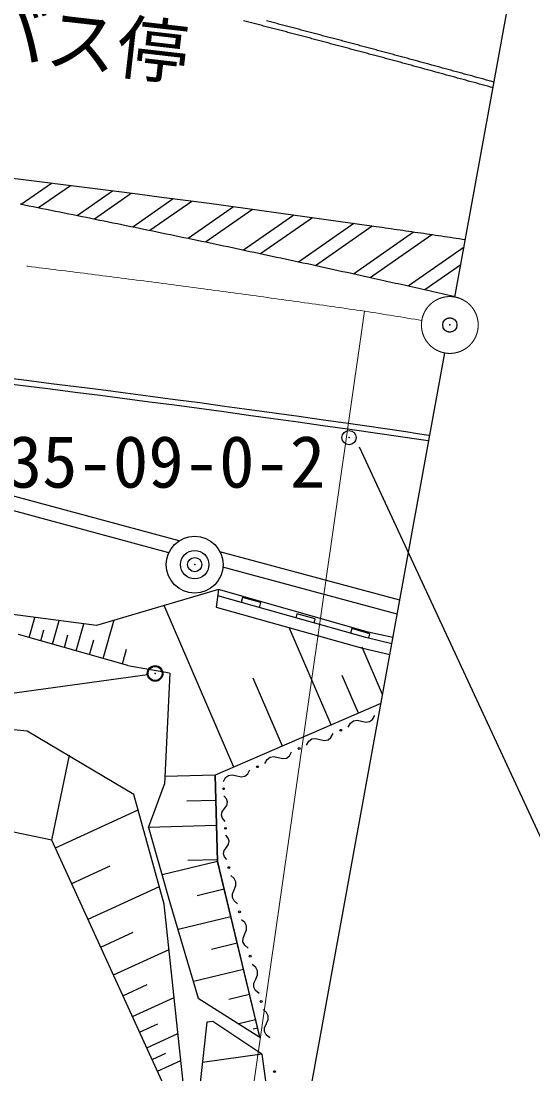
# Model space of a CAD drawing. Units: millimetres, scale not verified. Extents: x 40004 to 731143, y 20002 to 660685.
# Drawn here: x 253576 to 271616, y 251054 to 288122 of the extents above; entities that cross this region are included whole.
import ezdxf
from ezdxf.enums import TextEntityAlignment as Align

# ---------------------------------------------------------------- set-up
doc = ezdxf.new("R2010")
doc.units = ezdxf.units.MM
doc.header["$LTSCALE"] = 1000.09
doc.header["$PDMODE"] = 32
doc.header["$PDSIZE"] = 500
doc.linetypes.add('CHAIN', pattern=[18.5, 12, -1.5, 3.5, -1.5])
for name, color, linetype, lineweight in [('M-BGD', 7, 'Continuous', 25), ('M-BMK', 2, 'CHAIN', 13), ('M-BMK-ROW', 30, 'Continuous', 25), ('M-BMK-SRVR', 3, 'Continuous', 25), ('M-STR-HTXT', 7, 'Continuous', 13), ('M-STR-STRC', 7, 'Continuous', 25)]:
    doc.layers.add(name, color=color, linetype=linetype, lineweight=lineweight)
doc.layers.add('M-OTRS', color=6, linetype='Continuous')
doc.styles.add('ＭＳ ゴシック', font='')
doc.styles.get('ＭＳ ゴシック').set_extended_font_data('MS Gothic')

msp = doc.modelspace()

# ---------------------------------------------------------------- linework, layer by layer
at = {"layer": 'M-BGD'}
for p, q in [((268865, 278406), (282118, 351076)), ((261464, 288121), (261417, 288133)), ((261511, 288109), (261464, 288121)), ((261558, 288096), (261511, 288109)), ((261605, 288084), (261558, 288096)), ((261653, 288072), (261605, 288084)), ((261700, 288059), (261653, 288072)), ((261747, 288047), (261700, 288059)), ((261794, 288035), (261747, 288047)), ((261842, 288023), (261794, 288035)), ((261889, 288010), (261842, 288023)), ((262270, 288117), (262223, 288130)), ((262317, 288105), (262270, 288117)), ((262364, 288092), (262317, 288105)), ((262411, 288080), (262364, 288092)), ((262459, 288068), (262411, 288080)), ((262506, 288055), (262459, 288068)), ((262553, 288043), (262506, 288055)), ((262600, 288031), (262553, 288043)), ((262648, 288018), (262600, 288031)), ((261936, 287998), (261889, 288010)), ((261983, 287985), (261936, 287998)), ((262030, 287973), (261983, 287985)), ((262078, 287961), (262030, 287973)), ((262125, 287948), (262078, 287961)), ((262172, 287936), (262125, 287948)), ((262219, 287924), (262172, 287936)), ((262266, 287911), (262219, 287924)), ((262314, 287899), (262266, 287911)), ((262361, 287887), (262314, 287899)), ((262408, 287874), (262361, 287887)), ((262455, 287862), (262408, 287874)), ((262502, 287850), (262455, 287862)), ((262550, 287837), (262502, 287850)), ((262597, 287825), (262550, 287837)), ((262644, 287812), (262597, 287825)), ((262691, 287800), (262644, 287812)), ((262695, 288006), (262648, 288018)), ((262738, 287788), (262691, 287800)), ((262742, 287993), (262695, 288006)), ((262785, 287775), (262738, 287788)), ((262789, 287981), (262742, 287993)), ((262833, 287763), (262785, 287775)), ((262836, 287969), (262789, 287981)), ((262880, 287750), (262833, 287763)), ((262884, 287956), (262836, 287969)), ((262927, 287738), (262880, 287750)), ((262931, 287944), (262884, 287956)), ((262974, 287725), (262927, 287738)), ((262978, 287931), (262931, 287944)), ((263021, 287713), (262974, 287725)), ((263025, 287919), (262978, 287931)), ((263069, 287701), (263021, 287713)), ((263072, 287906), (263025, 287919)), ((263116, 287688), (263069, 287701)), ((263120, 287894), (263072, 287906)), ((263163, 287676), (263116, 287688)), ((263167, 287882), (263120, 287894)), ((263210, 287663), (263163, 287676)), ((263214, 287869), (263167, 287882)), ((263257, 287651), (263210, 287663)), ((263261, 287857), (263214, 287869)), ((263304, 287638), (263257, 287651)), ((263308, 287844), (263261, 287857)), ((263355, 287832), (263308, 287844)), ((263403, 287819), (263355, 287832)), ((263450, 287807), (263403, 287819)), ((263497, 287794), (263450, 287807)), ((263544, 287782), (263497, 287794)), ((263591, 287770), (263544, 287782)), ((263639, 287757), (263591, 287770)), ((263686, 287745), (263639, 287757)), ((263733, 287732), (263686, 287745)), ((263780, 287720), (263733, 287732)), ((263827, 287707), (263780, 287720)), ((263874, 287695), (263827, 287707)), ((263922, 287682), (263874, 287695)), ((263969, 287670), (263922, 287682)), ((264016, 287657), (263969, 287670)), ((264063, 287645), (264016, 287657)), ((263352, 287626), (263304, 287638)), ((263399, 287614), (263352, 287626)), ((263446, 287601), (263399, 287614)), ((263493, 287589), (263446, 287601)), ((263540, 287576), (263493, 287589)), ((263587, 287564), (263540, 287576)), ((263635, 287551), (263587, 287564)), ((263682, 287539), (263635, 287551)), ((263729, 287526), (263682, 287539)), ((263776, 287514), (263729, 287526)), ((263823, 287501), (263776, 287514)), ((263870, 287489), (263823, 287501)), ((263917, 287476), (263870, 287489)), ((263965, 287464), (263917, 287476)), ((264012, 287451), (263965, 287464)), ((264059, 287439), (264012, 287451)), ((264106, 287426), (264059, 287439)), ((264110, 287632), (264063, 287645)), ((264153, 287414), (264106, 287426)), ((264157, 287620), (264110, 287632)), ((264200, 287401), (264153, 287414)), ((264205, 287607), (264157, 287620)), ((264247, 287389), (264200, 287401)), ((264252, 287595), (264205, 287607)), ((264295, 287376), (264247, 287389)), ((264299, 287582), (264252, 287595)), ((264342, 287364), (264295, 287376)), ((264346, 287570), (264299, 287582)), ((264389, 287351), (264342, 287364)), ((264393, 287557), (264346, 287570)), ((264436, 287339), (264389, 287351)), ((264440, 287545), (264393, 287557)), ((264483, 287326), (264436, 287339)), ((264487, 287532), (264440, 287545)), ((264530, 287314), (264483, 287326)), ((264535, 287519), (264487, 287532)), ((264577, 287301), (264530, 287314)), ((264582, 287507), (264535, 287519)), ((264625, 287289), (264577, 287301)), ((264629, 287494), (264582, 287507)), ((264672, 287276), (264625, 287289)), ((264676, 287482), (264629, 287494)), ((264723, 287469), (264676, 287482)), ((264770, 287457), (264723, 287469)), ((264817, 287444), (264770, 287457)), ((264865, 287432), (264817, 287444)), ((264912, 287419), (264865, 287432)), ((264959, 287406), (264912, 287419)), ((265006, 287394), (264959, 287406)), ((265053, 287381), (265006, 287394)), ((265100, 287369), (265053, 287381)), ((265147, 287356), (265100, 287369)), ((265195, 287343), (265147, 287356)), ((265242, 287331), (265195, 287343)), ((265289, 287318), (265242, 287331)), ((265336, 287306), (265289, 287318)), ((265383, 287293), (265336, 287306)), ((265430, 287280), (265383, 287293)), ((265477, 287268), (265430, 287280)), ((264719, 287263), (264672, 287276)), ((264766, 287251), (264719, 287263)), ((264813, 287238), (264766, 287251)), ((264860, 287226), (264813, 287238)), ((264907, 287213), (264860, 287226)), ((264954, 287201), (264907, 287213)), ((265002, 287188), (264954, 287201)), ((265049, 287175), (265002, 287188)), ((265096, 287163), (265049, 287175)), ((265143, 287150), (265096, 287163)), ((265190, 287138), (265143, 287150)), ((265237, 287125), (265190, 287138)), ((265284, 287112), (265237, 287125)), ((265331, 287100), (265284, 287112)), ((265378, 287087), (265331, 287100)), ((265426, 287075), (265378, 287087)), ((265473, 287062), (265426, 287075)), ((265520, 287049), (265473, 287062)), ((265524, 287255), (265477, 287268)), ((265567, 287037), (265520, 287049)), ((265571, 287243), (265524, 287255)), ((265614, 287024), (265567, 287037)), ((265619, 287230), (265571, 287243)), ((265661, 287012), (265614, 287024)), ((265666, 287217), (265619, 287230)), ((265708, 286999), (265661, 287012)), ((265713, 287205), (265666, 287217)), ((265755, 286986), (265708, 286999)), ((265760, 287192), (265713, 287205)), ((265802, 286974), (265755, 286986)), ((265807, 287179), (265760, 287192)), ((265849, 286961), (265802, 286974)), ((265854, 287167), (265807, 287179)), ((265896, 286948), (265849, 286961)), ((265901, 287154), (265854, 287167)), ((265944, 286936), (265896, 286948)), ((265948, 287142), (265901, 287154)), ((265991, 286923), (265944, 286936)), ((265995, 287129), (265948, 287142)), ((266038, 286910), (265991, 286923)), ((266043, 287116), (265995, 287129)), ((266085, 286898), (266038, 286910)), ((266090, 287104), (266043, 287116)), ((266137, 287091), (266090, 287104)), ((266184, 287078), (266137, 287091)), ((266231, 287066), (266184, 287078)), ((266278, 287053), (266231, 287066)), ((266325, 287040), (266278, 287053)), ((266372, 287028), (266325, 287040)), ((266419, 287015), (266372, 287028)), ((266466, 287002), (266419, 287015)), ((266513, 286989), (266466, 287002)), ((266561, 286977), (266513, 286989)), ((266608, 286964), (266561, 286977)), ((266655, 286951), (266608, 286964)), ((266702, 286939), (266655, 286951)), ((266749, 286926), (266702, 286939)), ((266796, 286913), (266749, 286926)), ((266843, 286900), (266796, 286913)), ((266132, 286885), (266085, 286898)), ((266179, 286872), (266132, 286885)), ((266226, 286860), (266179, 286872)), ((266273, 286847), (266226, 286860)), ((266320, 286834), (266273, 286847)), ((266367, 286822), (266320, 286834)), ((266414, 286809), (266367, 286822)), ((266461, 286796), (266414, 286809)), ((266508, 286784), (266461, 286796)), ((266556, 286771), (266508, 286784)), ((266603, 286758), (266556, 286771)), ((266650, 286746), (266603, 286758)), ((266697, 286733), (266650, 286746)), ((266744, 286720), (266697, 286733)), ((266791, 286707), (266744, 286720)), ((266838, 286695), (266791, 286707)), ((266885, 286682), (266838, 286695)), ((266890, 286888), (266843, 286900)), ((266932, 286669), (266885, 286682)), ((266937, 286875), (266890, 286888)), ((267029, 286643), (266932, 286669)), ((266984, 286862), (266937, 286875)), ((267081, 286836), (266984, 286862)), ((267125, 286617), (267029, 286643)), ((267178, 286810), (267081, 286836)), ((267222, 286591), (267125, 286617)), ((267274, 286784), (267178, 286810)), ((267319, 286565), (267222, 286591)), ((267371, 286758), (267274, 286784)), ((267415, 286538), (267319, 286565)), ((267468, 286731), (267371, 286758)), ((267512, 286512), (267415, 286538)), ((267564, 286705), (267468, 286731)), ((267661, 286679), (267564, 286705)), ((267758, 286653), (267661, 286679)), ((267854, 286626), (267758, 286653)), ((267951, 286600), (267854, 286626)), ((268048, 286574), (267951, 286600)), ((268144, 286547), (268048, 286574)), ((268241, 286521), (268144, 286547)), ((267609, 286486), (267512, 286512)), ((267705, 286460), (267609, 286486)), ((267802, 286433), (267705, 286460)), ((267898, 286407), (267802, 286433)), ((267995, 286381), (267898, 286407)), ((268092, 286354), (267995, 286381)), ((268188, 286328), (268092, 286354)), ((268285, 286302), (268188, 286328)), ((268337, 286495), (268241, 286521)), ((268381, 286275), (268285, 286302)), ((268434, 286468), (268337, 286495)), ((268478, 286249), (268381, 286275)), ((268531, 286442), (268434, 286468)), ((268574, 286222), (268478, 286249)), ((268627, 286415), (268531, 286442)), ((268671, 286196), (268574, 286222)), ((268724, 286389), (268627, 286415)), ((268767, 286170), (268671, 286196)), ((268820, 286363), (268724, 286389)), ((268864, 286143), (268767, 286170)), ((268917, 286336), (268820, 286363)), ((269013, 286310), (268917, 286336)), ((269110, 286283), (269013, 286310)), ((269206, 286257), (269110, 286283)), ((269303, 286230), (269206, 286257)), ((269400, 286204), (269303, 286230)), ((269496, 286177), (269400, 286204)), ((269593, 286150), (269496, 286177)), ((268961, 286117), (268864, 286143)), ((269057, 286090), (268961, 286117)), ((269154, 286064), (269057, 286090)), ((269250, 286037), (269154, 286064)), ((269347, 286011), (269250, 286037)), ((269443, 285984), (269347, 286011)), ((269539, 285958), (269443, 285984)), ((269636, 285931), (269539, 285958)), ((269689, 286124), (269593, 286150)), ((269732, 285904), (269636, 285931)), ((269786, 286097), (269689, 286124)), ((269829, 285878), (269732, 285904)), ((269882, 286071), (269786, 286097)), ((269925, 285851), (269829, 285878)), ((269978, 286044), (269882, 286071)), ((270022, 285825), (269925, 285851)), ((270075, 286017), (269978, 286044)), ((270118, 285798), (270022, 285825)), ((270171, 285991), (270075, 286017)), ((270209, 285773), (270118, 285798)), ((270245, 285970), (270171, 285991)), ((268868, 278417), (268824, 278427)), ((258841, 223438), (268507, 276438)), ((265515, 273891), (265109, 273950)), ((265486, 273693), (265080, 273752)), ((265892, 273635), (265486, 273693)), ((265921, 273833), (265515, 273891)), ((266298, 273576), (265892, 273635)), ((266326, 273774), (265921, 273833)), ((266703, 273517), (266298, 273576)), ((266732, 273715), (266326, 273774)), ((267138, 273655), (266732, 273715)), ((267544, 273595), (267138, 273655)), ((267950, 273535), (267544, 273595)), ((267109, 273457), (266703, 273517)), ((267515, 273398), (267109, 273457)), ((267920, 273338), (267515, 273398)), ((267941, 273335), (267920, 273338)), ((267976, 273531), (267950, 273535)), ((259153, 269825), (249309, 272476)), ((258788, 269405), (249253, 271973)), ((266919, 267734), (260587, 269439)), ((266829, 267240), (260691, 268893)), ((260538, 268112), (256230, 266840)), ((260538, 268112), (260452, 267482)), ((265803, 266607), (260538, 268112)), ((256230, 266840), (249182, 267778)), ((263094, 267155), (260507, 267882)), ((261383, 267826), (261333, 267650)), ((262021, 267647), (261380, 267827)), ((261975, 267469), (262025, 267646)), ((261080, 261859), (258623, 267547)), ((265621, 266030), (260459, 267480)), ((253857, 266419), (254058, 267129)), ((254687, 266184), (254922, 267014)), ((255518, 265949), (255787, 266899)), ((256468, 265680), (256853, 267041)), ((265721, 266417), (263094, 267155)), ((263299, 267252), (263259, 267109)), ((263941, 267072), (263299, 267252)), ((263901, 266928), (263941, 267072)), ((257334, 265435), (253481, 266526)), ((254272, 266302), (254381, 266687)), ((264507, 263339), (263027, 266766)), ((265230, 266731), (265184, 266568)), ((265865, 266552), (265230, 266731)), ((266679, 266415), (265803, 266607)), ((265827, 266392), (265865, 266552)), ((255102, 266067), (255228, 266512)), ((255993, 265815), (256141, 266337)), ((266640, 266202), (265721, 266417)), ((257148, 265487), (257294, 266004)), ((266313, 264411), (265594, 266077)), ((266568, 265808), (265621, 266030)), ((257334, 265435), (258809, 265179)), ((258815, 265165), (258628, 261251)), ((265463, 263752), (264887, 265087)), ((262794, 262599), (261760, 264991)), ((266255, 264094), (260417, 261572)), ((265964, 263538), (266043, 263677)), ((253795, 263122), (249953, 263495)), ((265105, 263267), (265184, 263406)), ((265184, 263406), (265288, 263487)), ((265288, 263487), (265418, 263509)), ((265418, 263509), (265574, 263472)), ((265574, 263472), (265730, 263435)), ((265730, 263435), (265860, 263457)), ((265860, 263457), (265964, 263538)), ((256483, 261531), (253795, 263122)), ((263717, 262766), (263822, 262847)), ((263822, 262847), (263952, 262868)), ((263952, 262868), (264108, 262832)), ((264108, 262832), (264263, 262795)), ((264263, 262795), (264394, 262817)), ((264394, 262817), (264498, 262897)), ((264498, 262897), (264577, 263037)), ((263638, 262627), (263717, 262766)), ((254665, 259287), (255281, 262281)), ((262172, 261987), (262251, 262126)), ((262251, 262126), (262356, 262206)), ((262356, 262206), (262486, 262228)), ((262486, 262228), (262641, 262191)), ((262641, 262191), (262797, 262155)), ((262797, 262155), (262927, 262177)), ((262927, 262177), (263032, 262257)), ((263032, 262257), (263111, 262396)), ((261565, 261617), (261644, 261756)), ((257554, 260897), (256483, 261531)), ((260417, 261572), (258641, 261522)), ((260417, 261572), (260412, 261586)), ((260503, 258530), (260417, 261572)), ((260417, 261572), (260503, 258530)), ((260706, 261346), (260785, 261486)), ((260785, 261486), (260889, 261566)), ((260889, 261566), (261019, 261588)), ((261019, 261588), (261175, 261551)), ((261175, 261551), (261331, 261514)), ((261331, 261514), (261461, 261536)), ((261461, 261536), (261565, 261617)), ((258069, 259728), (258628, 261251)), ((254665, 259287), (247457, 260770)), ((258623, 257027), (257554, 260897)), ((260442, 260684), (259421, 260655)), ((260816, 260734), (260727, 260842)), ((260849, 260623), (260816, 260734)), ((260826, 260510), (260849, 260623)), ((254789, 259016), (257706, 260347)), ((260646, 260165), (260669, 260278)), ((260669, 260278), (260748, 260394)), ((260748, 260394), (260826, 260510)), ((260680, 260055), (260646, 260165)), ((260769, 259947), (260680, 260055)), ((260467, 259796), (258069, 259728)), ((258069, 259728), (258814, 257087)), ((258662, 250532), (254665, 259287)), ((260877, 259357), (260792, 259461)), ((260812, 259030), (260888, 259141)), ((260909, 259251), (260877, 259357)), ((260888, 259141), (260909, 259251)), ((260714, 258809), (260736, 258918)), ((260746, 258702), (260714, 258809)), ((260736, 258918), (260812, 259030)), ((255363, 257758), (256721, 258378)), ((260503, 258530), (258555, 258063)), ((260501, 258597), (259458, 258568)), ((261986, 252351), (260503, 258530)), ((260503, 258530), (261980, 252365)), ((260832, 258598), (260746, 258702)), ((261090, 257936), (260967, 258038)), ((255937, 256501), (258451, 257649)), ((261087, 257540), (261150, 257687)), ((261151, 257819), (261090, 257936)), ((261150, 257687), (261151, 257819)), ((260736, 257555), (259786, 257328)), ((261023, 257261), (261024, 257393)), ((261084, 257144), (261023, 257261)), ((261024, 257393), (261087, 257540)), ((259487, 248891), (258623, 257027)), ((258814, 257087), (259822, 253718)), ((261207, 257042), (261084, 257144)), ((260970, 256581), (259116, 256137)), ((261465, 256380), (261342, 256482)), ((261526, 256263), (261465, 256380)), ((261525, 256131), (261526, 256263)), ((256384, 255522), (257528, 256044)), ((261397, 255706), (261399, 255838)), ((261399, 255838), (261462, 255984)), ((261462, 255984), (261525, 256131)), ((256832, 254542), (258791, 255436)), ((261192, 255654), (260288, 255438)), ((261459, 255589), (261397, 255706)), ((261582, 255487), (261459, 255589)), ((261414, 254728), (259650, 254305)), ((261848, 254804), (261721, 254909)), ((261911, 254684), (261848, 254804)), ((261910, 254547), (261911, 254684)), ((261780, 254244), (261845, 254396)), ((261845, 254396), (261910, 254547)), ((257167, 253808), (258024, 254199)), ((261778, 254108), (261780, 254244)), ((261841, 253988), (261778, 254108)), ((261969, 253883), (261841, 253988)), ((257502, 253074), (258970, 253744)), ((259822, 253718), (261986, 252351)), ((261625, 253846), (260899, 253672)), ((262227, 253221), (262104, 253323)), ((262288, 253104), (262227, 253221)), ((257753, 252524), (258395, 252817)), ((260125, 252880), (259684, 248852)), ((260331, 252899), (260125, 252880)), ((262063, 251748), (260331, 252899)), ((261837, 252964), (261249, 252823)), ((262160, 252678), (262224, 252825)), ((262224, 252825), (262287, 252972)), ((262287, 252972), (262288, 253104)), ((258004, 251974), (259104, 252476)), ((261907, 252670), (261757, 252634)), ((262159, 252546), (262160, 252678)), ((262220, 252429), (262159, 252546)), ((261977, 252376), (261966, 252374)), ((261986, 252351), (261980, 252365)), ((262344, 252327), (262220, 252429)), ((258192, 251561), (258673, 251781)), ((262063, 251748), (259967, 251460)), ((262063, 251748), (262057, 251762)), ((262063, 251748), (262514, 248474)), ((258380, 251149), (259204, 251526))]:
    msp.add_line(p, q, dxfattribs=at)
for centre, radius in [((264841, 263152), 32), ((263375, 262512), 32), ((261908, 261871), 32), ((260715, 261093), 28), ((260780, 259704), 27), ((260899, 258318), 32), ((261274, 256762), 32), ((261651, 255198), 33), ((262036, 253603), 32), ((262506, 251135), 32)]:
    msp.add_circle(centre, radius, dxfattribs=at)
for radius in [595999, 595799]:
    msp.add_arc((180539, -316019), radius, 81.8424, 87.25747, dxfattribs=at)
msp.add_point((265134, 273456), dxfattribs=at)
at = {"layer": 'M-BMK'}
msp.add_circle((268686, 277422), 1000, dxfattribs=at)
for centre, radius, start, end in [((180539, -316019), 599999, 81.8424, 88.34069), ((60676, -993683), 1288012, 80.75068, 80.84057)]:
    msp.add_arc(centre, radius, start, end, dxfattribs=at)
msp.add_point((268686, 277422), dxfattribs=at)
at = {"layer": 'M-BMK-ROW'}
msp.add_line((246953, 263588), (258029, 265116), dxfattribs=at)
msp.add_circle((258301, 265153), 275, dxfattribs=at)
msp.add_point((258301, 265153), dxfattribs=at)
at = {"layer": 'M-BMK-SRVR'}
for radius in [1000, 500]:
    msp.add_circle((259696, 268985), radius, dxfattribs=at)
msp.add_point((259696, 268985), dxfattribs=at)
at = {"layer": 'M-OTRS'}
msp.add_point((268686, 277422), dxfattribs=at)
at = {"layer": 'M-STR-HTXT'}
msp.add_line((265676, 277910), (259354, 233808), dxfattribs=at)
at = {"layer": 'M-STR-STRC'}
for p, q in [((254648, 282408), (253579, 281664)), ((255316, 282325), (254191, 281542)), ((256797, 282138), (255549, 281269)), ((257462, 282053), (256159, 281145)), ((258937, 281861), (257512, 280868)), ((259600, 281774), (258119, 280743)), ((253696, 281640), (253540, 281671)), ((253852, 281609), (253696, 281640)), ((254008, 281578), (253852, 281609)), ((254164, 281547), (254008, 281578)), ((254320, 281516), (254164, 281547)), ((254476, 281485), (254320, 281516)), ((254632, 281453), (254476, 281485)), ((254789, 281422), (254632, 281453)), ((254945, 281391), (254789, 281422)), ((255101, 281359), (254945, 281391)), ((255257, 281328), (255101, 281359)), ((261068, 281578), (259467, 280463)), ((261727, 281488), (260072, 280336)), ((255413, 281296), (255257, 281328)), ((255569, 281265), (255413, 281296)), ((255725, 281233), (255569, 281265)), ((255881, 281201), (255725, 281233)), ((256037, 281170), (255881, 281201)), ((256193, 281138), (256037, 281170)), ((256349, 281106), (256193, 281138)), ((256505, 281075), (256349, 281106)), ((256661, 281043), (256505, 281075)), ((256816, 281011), (256661, 281043)), ((256972, 280979), (256816, 281011)), ((257128, 280947), (256972, 280979)), ((263189, 281288), (261414, 280052)), ((263846, 281197), (262017, 279923)), ((265302, 280992), (263354, 279636)), ((257284, 280915), (257128, 280947)), ((257440, 280883), (257284, 280915)), ((257596, 280851), (257440, 280883)), ((257752, 280819), (257596, 280851)), ((257908, 280787), (257752, 280819)), ((258063, 280754), (257908, 280787)), ((258219, 280722), (258063, 280754)), ((258375, 280690), (258219, 280722)), ((258531, 280658), (258375, 280690)), ((258687, 280625), (258531, 280658)), ((258842, 280593), (258687, 280625)), ((265955, 280899), (263955, 279506)), ((267405, 280689), (265287, 279215)), ((266201, 280864), (266096, 280878)), ((266305, 280849), (266201, 280864)), ((266409, 280833), (266305, 280849)), ((266514, 280818), (266409, 280833)), ((266618, 280803), (266514, 280818)), ((266722, 280788), (266618, 280803)), ((266827, 280773), (266722, 280788)), ((266931, 280758), (266827, 280773)), ((267036, 280743), (266931, 280758)), ((267140, 280728), (267036, 280743)), ((267244, 280713), (267140, 280728)), ((267349, 280698), (267244, 280713)), ((267453, 280682), (267349, 280698)), ((267558, 280667), (267453, 280682)), ((267662, 280652), (267558, 280667)), ((267766, 280637), (267662, 280652)), ((267871, 280621), (267766, 280637)), ((267975, 280606), (267871, 280621)), ((268079, 280591), (267975, 280606)), ((258998, 280560), (258842, 280593)), ((259154, 280528), (258998, 280560)), ((259310, 280496), (259154, 280528)), ((259465, 280463), (259310, 280496)), ((259621, 280430), (259465, 280463)), ((259777, 280398), (259621, 280430)), ((259933, 280365), (259777, 280398)), ((260088, 280332), (259933, 280365)), ((260244, 280300), (260088, 280332)), ((260400, 280267), (260244, 280300)), ((260555, 280234), (260400, 280267)), ((268056, 280594), (265885, 279083)), ((268184, 280576), (268079, 280591)), ((268288, 280560), (268184, 280576)), ((268392, 280545), (268288, 280560)), ((268497, 280529), (268392, 280545)), ((268601, 280514), (268497, 280529)), ((268705, 280499), (268601, 280514)), ((268810, 280483), (268705, 280499)), ((268914, 280468), (268810, 280483)), ((269018, 280452), (268914, 280468)), ((269123, 280437), (269018, 280452)), ((269227, 280421), (269123, 280437)), ((269233, 280420), (269227, 280421)), ((260711, 280201), (260555, 280234)), ((260866, 280168), (260711, 280201)), ((261022, 280135), (260866, 280168)), ((261178, 280102), (261022, 280135)), ((261333, 280069), (261178, 280102)), ((261489, 280036), (261333, 280069)), ((261644, 280003), (261489, 280036)), ((261800, 279970), (261644, 280003)), ((261956, 279937), (261800, 279970)), ((262111, 279903), (261956, 279937)), ((262267, 279870), (262111, 279903)), ((262422, 279837), (262267, 279870)), ((269186, 280163), (267213, 278789)), ((262578, 279803), (262422, 279837)), ((262733, 279770), (262578, 279803)), ((262889, 279736), (262733, 279770)), ((263044, 279703), (262889, 279736)), ((263199, 279669), (263044, 279703)), ((263355, 279636), (263199, 279669)), ((263510, 279602), (263355, 279636)), ((263666, 279569), (263510, 279602)), ((263821, 279535), (263666, 279569)), ((263976, 279501), (263821, 279535)), ((264132, 279467), (263976, 279501)), ((269071, 279535), (267809, 278655)), ((264287, 279434), (264132, 279467)), ((264443, 279400), (264287, 279434)), ((264598, 279366), (264443, 279400)), ((264753, 279332), (264598, 279366)), ((264909, 279298), (264753, 279332)), ((265064, 279264), (264909, 279298)), ((265219, 279230), (265064, 279264)), ((265374, 279196), (265219, 279230)), ((265530, 279162), (265374, 279196)), ((265685, 279127), (265530, 279162)), ((265840, 279093), (265685, 279127)), ((265943, 279070), (265840, 279093)), ((266046, 279048), (265943, 279070)), ((266149, 279025), (266046, 279048)), ((266252, 279002), (266149, 279025)), ((266355, 278979), (266252, 279002)), ((266458, 278957), (266355, 278979)), ((266561, 278934), (266458, 278957)), ((266664, 278911), (266561, 278934)), ((266767, 278888), (266664, 278911)), ((266870, 278865), (266767, 278888)), ((266973, 278842), (266870, 278865)), ((267076, 278819), (266973, 278842)), ((267178, 278796), (267076, 278819)), ((267281, 278773), (267178, 278796)), ((267384, 278750), (267281, 278773)), ((267487, 278727), (267384, 278750)), ((267590, 278704), (267487, 278727)), ((267693, 278681), (267590, 278704)), ((267796, 278658), (267693, 278681)), ((267899, 278635), (267796, 278658)), ((268001, 278612), (267899, 278635)), ((268104, 278589), (268001, 278612)), ((268207, 278566), (268104, 278589)), ((268310, 278543), (268207, 278566)), ((268413, 278520), (268310, 278543)), ((268516, 278497), (268413, 278520)), ((268619, 278473), (268516, 278497)), ((268721, 278450), (268619, 278473)), ((268824, 278427), (268721, 278450)), ((265488, 273135), (280756, 240275))]:
    msp.add_line(p, q, dxfattribs=at)
msp.add_arc((180528, -316019), 603000, 81.84199, 87.00316, dxfattribs=at)

# ---------------------------------------------------------------- texts
at = {"layer": 'M-BGD', "style": 'ＭＳ ゴシック'}
msp.add_text('上八道バス停', height=1833, rotation=353.475, dxfattribs=at).set_placement((252007, 287818), align=Align.MIDDLE_CENTER)
at = {"layer": 'M-BMK-SRVR', "style": 'ＭＳ ゴシック'}
msp.add_text('435-09-0-2', height=1833, dxfattribs=at).set_placement((258061, 272611), align=Align.MIDDLE_CENTER)

doc.saveas('drawing.dxf')
